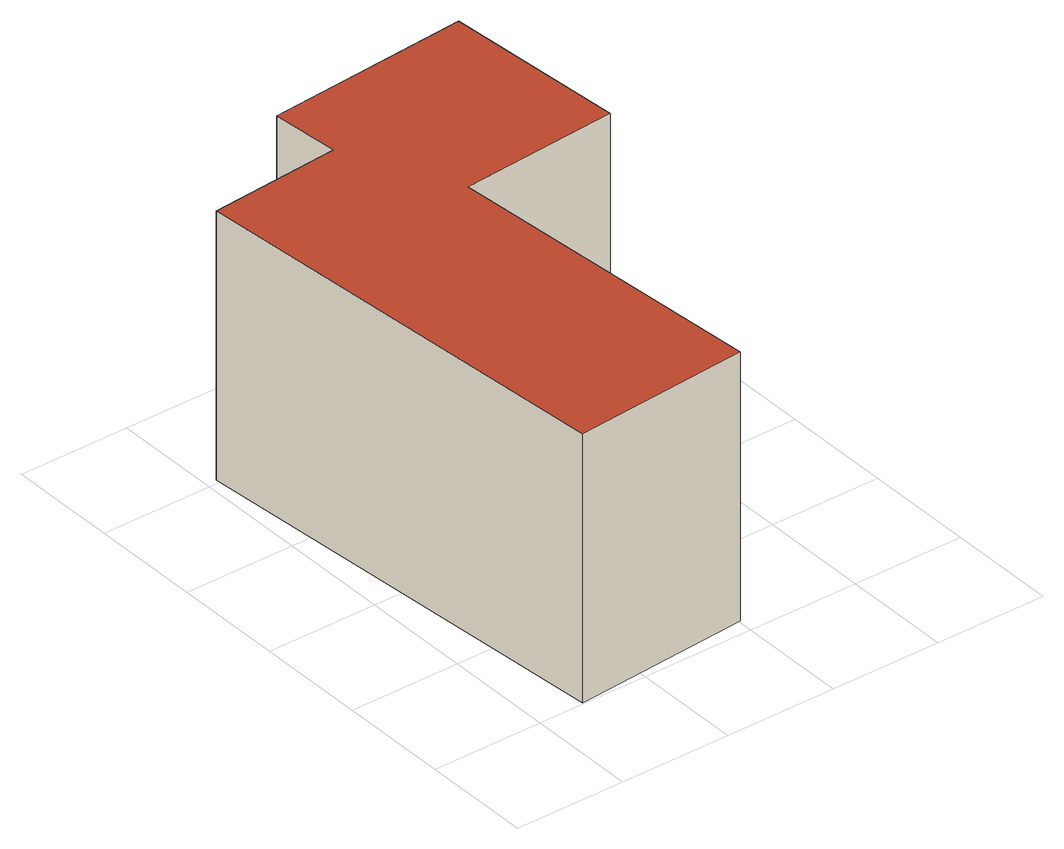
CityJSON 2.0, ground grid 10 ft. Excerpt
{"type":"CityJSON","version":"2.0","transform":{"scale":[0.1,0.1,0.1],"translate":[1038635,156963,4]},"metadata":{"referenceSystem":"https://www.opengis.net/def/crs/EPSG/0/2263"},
"CityObjects":{
"building1":{"type":"Building","attributes":{"name":"Bldg_1210004895","BIN":"4303171"},"geometry":[{"type":"MultiSurface","lod":"2","boundaries":[[[0,1,2,3,4,5,6,7]],[[8,9,10,11,12,13,14,15]],[[6,5,15,14]],[[7,6,14,13]],[[0,7,13,12]],[[1,0,12,11]],[[2,1,11,10]],[[3,2,10,9]],[[4,3,9,8]],[[5,4,8,15]]],"semantics":{"surfaces":[{"type":"RoofSurface","BIN":"4303171"},{"type":"GroundSurface"},{"type":"WallSurface"}],"values":[0,1,2,2,2,2,2,2,2,2]}}]}
},
"vertices":[
[309,491,246],[124,476,246],[129,414,246],[10,404,246],[42,1,246],[202,14,246],[178,313,246],[322,324,246],[42,1,3],[10,404,3],[129,414,3],[124,476,3],[309,491,3],[322,324,3],[178,313,3],[202,14,3]
]}
